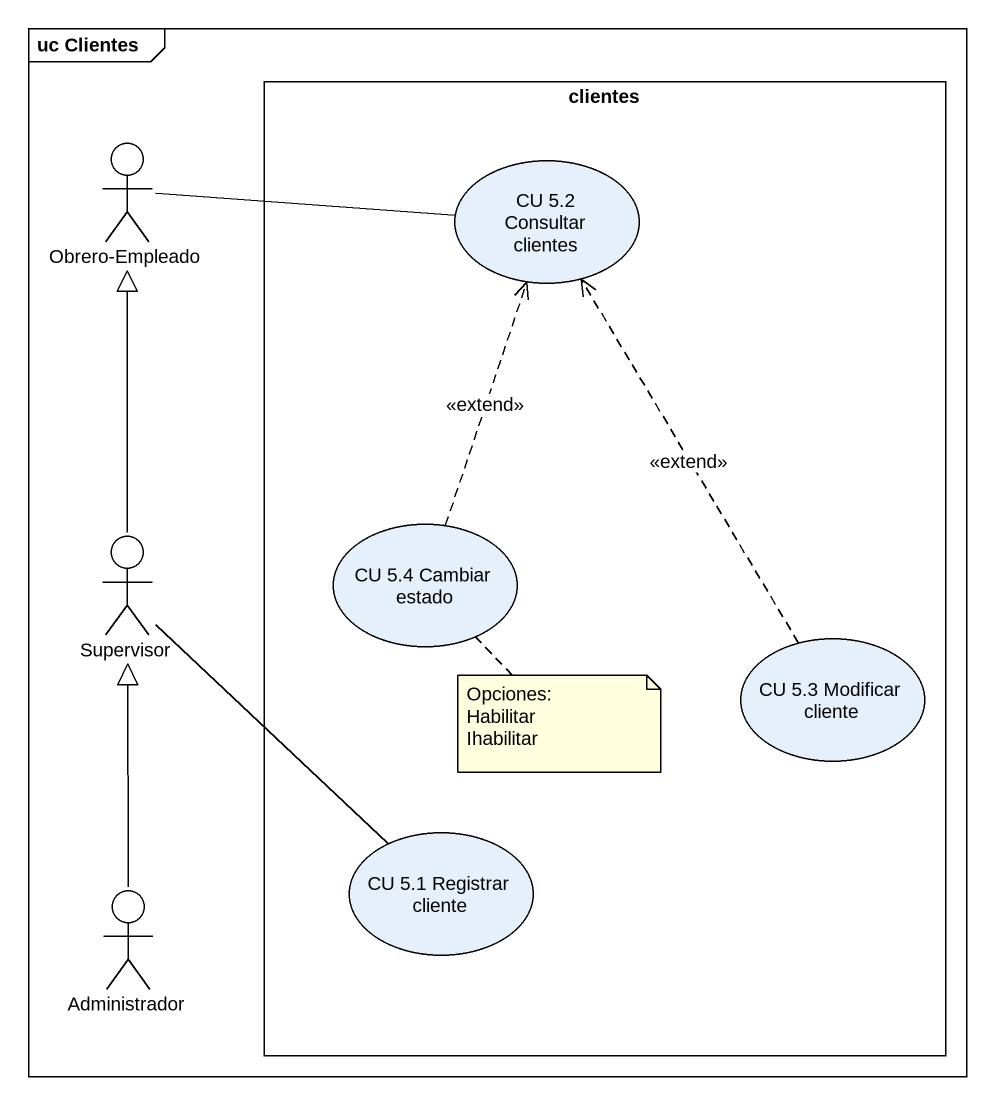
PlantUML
@startuml
mainframe uc Clientes
rectangle clientes {
  usecase "CU 5.2 Consultar clientes" as CU_5_2_Consultar_clientes
  usecase "CU 5.4 Cambiar estado" as CU_5_4_Cambiar_estado
  usecase "CU 5.3 Modificar cliente" as CU_5_3_Modificar_cliente
  usecase "CU 5.1 Registrar cliente" as CU_5_1_Registrar_cliente
}
actor "Obrero-Empleado" as Obrero_Empleado
actor Supervisor
actor Administrador
Obrero_Empleado -right- CU_5_2_Consultar_clientes
Supervisor -up-|> Obrero_Empleado
Supervisor -- CU_5_1_Registrar_cliente
CU_5_4_Cambiar_estado .up.> CU_5_2_Consultar_clientes : <<extend>>
CU_5_3_Modificar_cliente .up.> CU_5_2_Consultar_clientes : <<extend>>
Administrador -up-|> Supervisor
note bottom of CU_5_4_Cambiar_estado
  Opciones:
  Habilitar
  Ihabilitar
end note
@enduml
